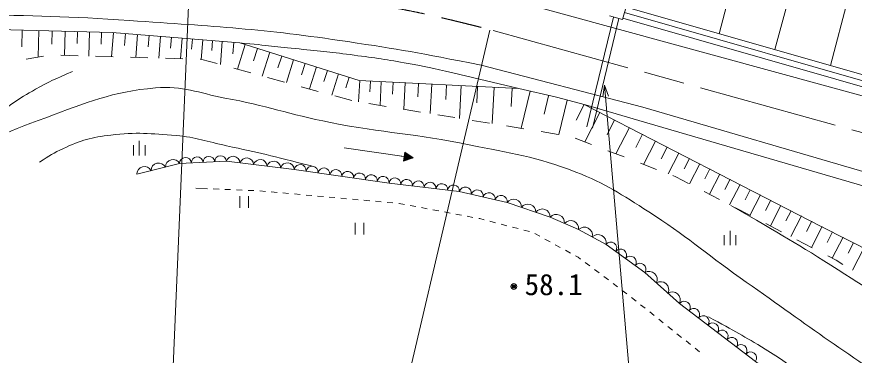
# Model space of a CAD drawing. Units: millimetres, scale not verified. Extents: x 40000 to 680000, y 20000 to 380000.
# Drawn here: x 293073 to 365081, y 260014 to 289171 of the extents above; entities that cross this region are included whole.
import ezdxf
from ezdxf.enums import TextEntityAlignment as Align

# ---------------------------------------------------------------- set-up
doc = ezdxf.new("R2010")
doc.units = ezdxf.units.MM
doc.header["$LTSCALE"] = 1000
doc.header["$PDMODE"] = 32
doc.header["$PDSIZE"] = 500
doc.linetypes.add('CHAIN', pattern=[18.5, 12, -1.5, 3.5, -1.5])
for name, color, linetype, lineweight in [('M-BGD', 7, 'Continuous', 13), ('M-BGD-OTRS1', 7, 'Continuous', 13), ('M-BMK', 2, 'CHAIN', 13), ('M-STR-HTXT', 7, 'Continuous', 13)]:
    doc.layers.add(name, color=color, linetype=linetype, lineweight=lineweight)
doc.styles.add('ＭＳ ゴシック', font='')
doc.styles.get('ＭＳ ゴシック').set_extended_font_data('MS Gothic')

msp = doc.modelspace()

# ---------------------------------------------------------------- linework, layer by layer
at = {"layer": 'M-BGD'}
for p, q in [((355279, 294771), (353468, 287710)), ((360174, 293405), (358267, 286334)), ((364893, 292089), (363053, 284961)), ((335996, 290503), (382003, 277888)), ((345162, 288921), (345530, 290236)), ((344028, 289238), (345162, 288921)), ((281360, 288347), (301286, 287808)), ((293545, 288017), (293507, 286592)), ((294970, 287978), (294909, 285701)), ((296109, 287948), (296078, 286809)), ((297248, 287917), (297192, 285845)), ((298284, 287889), (298256, 286853)), ((299320, 287861), (299264, 285784)), ((300358, 287833), (300330, 286795)), ((301396, 287799), (301229, 285727)), ((301286, 287808), (312251, 286923)), ((302432, 287715), (302348, 286679)), ((303468, 287632), (303309, 285666)), ((304451, 287552), (304371, 286570)), ((305434, 287473), (305283, 285608)), ((306366, 287398), (306291, 286465)), ((307298, 287323), (307156, 285553)), ((308183, 287251), (308112, 286367)), ((309068, 287180), (308932, 285501)), ((309907, 287112), (309840, 286273)), ((310747, 287045), (310586, 285059)), ((311740, 286964), (311659, 285971)), ((312712, 286778), (312042, 284657)), ((312251, 286923), (322511, 283684)), ((313772, 286443), (313437, 285383)), ((314832, 286108), (314187, 284066)), ((293888, 285525), (295366, 285780)), ((296857, 285855), (298357, 285811)), ((299856, 285767), (301355, 285723)), ((302855, 285679), (304354, 285635)), ((305854, 285591), (307353, 285548)), ((308852, 285504), (308986, 285500)), ((308986, 285500), (310303, 285137)), ((315853, 285786), (315531, 284765)), ((316874, 285464), (316254, 283497)), ((317858, 285153), (317547, 284170)), ((311749, 284738), (313195, 284340)), ((318841, 284843), (318243, 282948)), ((319789, 284544), (319490, 283597)), ((332994, 284988), (346911, 281395)), ((314641, 283941), (316087, 283543)), ((320736, 284245), (320160, 282420)), ((321648, 283957), (321360, 283044)), ((336234, 282982), (330575, 284349)), ((317533, 283144), (318980, 282745)), ((322563, 283682), (322468, 281829)), ((322511, 283684), (336234, 282982)), ((323489, 283634), (323442, 282708)), ((324416, 283587), (324310, 281530)), ((325444, 283534), (325392, 282505)), ((326473, 283481), (326356, 281198)), ((327615, 283423), (327557, 282281)), ((328757, 283365), (328627, 280829)), ((330025, 283300), (329960, 282032)), ((331293, 283235), (331148, 280420)), ((332700, 283163), (332628, 281755)), ((334108, 283091), (333948, 279965)), ((335670, 283011), (335590, 281448)), ((320426, 282347), (321872, 281948)), ((336234, 282982), (339473, 282243)), ((337206, 282747), (336437, 279561)), ((338799, 282362), (338414, 280769)), ((323348, 281686), (324828, 281445)), ((339473, 282243), (341960, 281596)), ((340391, 281977), (339681, 279035)), ((341862, 281621), (341170, 280275)), ((341857, 281623), (362235, 271108)), ((346573, 280243), (341960, 281596)), ((326309, 281205), (327789, 280965)), ((343208, 280928), (341904, 278394)), ((346911, 281395), (369591, 274740)), ((329270, 280725), (330751, 280484)), ((332231, 280244), (333712, 280004)), ((344475, 280277), (343824, 279009)), ((346573, 280243), (369254, 273588)), ((335193, 279763), (336673, 279523)), ((345743, 279625), (344582, 277367)), ((338154, 279283), (339634, 279042)), ((341089, 278706), (342490, 278169)), ((346872, 279044), (346291, 277915)), ((303104, 277221), (303104, 278096)), ((303604, 277221), (303604, 278471)), ((304104, 277221), (304104, 278096)), ((348000, 278464), (346966, 276454)), ((321235, 277866), (326383, 277131)), ((326438, 277517), (326328, 276745)), ((326398, 277234), (326964, 277153)), ((326402, 277260), (326916, 277186)), ((326405, 277285), (326869, 277219)), ((326409, 277311), (326821, 277252)), ((326413, 277337), (326773, 277285)), ((326416, 277363), (326725, 277319)), ((326420, 277388), (326677, 277352)), ((326424, 277414), (326629, 277385)), ((326427, 277440), (326582, 277418)), ((326431, 277466), (326534, 277451)), ((326435, 277491), (326486, 277484)), ((327155, 277021), (326438, 277517)), ((343890, 277632), (345291, 277096)), ((349005, 277947), (348488, 276942)), ((350010, 277430), (349090, 275640)), ((326126, 277168), (326383, 277131)), ((326328, 276745), (327155, 277021)), ((326332, 276771), (326383, 276763)), ((326335, 276796), (326438, 276782)), ((326339, 276822), (326493, 276800)), ((326343, 276848), (326549, 276819)), ((326346, 276874), (326604, 276837)), ((326350, 276899), (326659, 276855)), ((326354, 276925), (326714, 276874)), ((326357, 276951), (326769, 276892)), ((326361, 276977), (326824, 276910)), ((326365, 277002), (326880, 276929)), ((326368, 277028), (326935, 276947)), ((326372, 277054), (326990, 276966)), ((326376, 277080), (327045, 276984)), ((326379, 277105), (327100, 277002)), ((326383, 277131), (327155, 277021)), ((326387, 277157), (327108, 277054)), ((326390, 277183), (327060, 277087)), ((326394, 277208), (327012, 277120)), ((346692, 276559), (348092, 276022)), ((350905, 276969), (350445, 276075)), ((351800, 276509), (350910, 274780)), ((352665, 276064), (352220, 275200)), ((349493, 275485), (349740, 275391)), ((349740, 275391), (350835, 274819)), ((353529, 275620), (352635, 273880)), ((354399, 275172), (353952, 274303)), ((308464, 274397), (309464, 274357)), ((355269, 274725), (354369, 272976)), ((309963, 274337), (310463, 274317)), ((310962, 274297), (311462, 274277)), ((311962, 274257), (312461, 274237)), ((312243, 273719), (312243, 272719)), ((312961, 274217), (313460, 274197)), ((312993, 272719), (312993, 273719)), ((313960, 274175), (314458, 274130)), ((314956, 274085), (315454, 274039)), ((315952, 273994), (316450, 273949)), ((316948, 273904), (317446, 273859)), ((317944, 273814), (318442, 273769)), ((318939, 273724), (319437, 273679)), ((319935, 273634), (320433, 273589)), ((352165, 274125), (353495, 273431)), ((356143, 274275), (355693, 273400)), ((357018, 273825), (356113, 272066)), ((320931, 273544), (321429, 273499)), ((321927, 273454), (322425, 273409)), ((322923, 273363), (323421, 273318)), ((323919, 273273), (324417, 273228)), ((324915, 273183), (325413, 273138)), ((325911, 273093), (325965, 273088)), ((325965, 273088), (326403, 273005)), ((326894, 272913), (327386, 272820)), ((357898, 273373), (357445, 272493)), ((358778, 272920), (357867, 271150)), ((327877, 272727), (328368, 272634)), ((328860, 272541), (329351, 272448)), ((329842, 272356), (330333, 272263)), ((354825, 272737), (356155, 272044)), ((359663, 272465), (359207, 271580)), ((330825, 272170), (331316, 272077)), ((331807, 271984), (332299, 271891)), ((332790, 271798), (332889, 271780)), ((332889, 271780), (333275, 271679)), ((333759, 271552), (334243, 271425)), ((360547, 272010), (359632, 270230)), ((361438, 271552), (360980, 270662)), ((322165, 271429), (322165, 270429)), ((322915, 270429), (322915, 271429)), ((334726, 271299), (335210, 271172)), ((335694, 271045), (336177, 270919)), ((336661, 270792), (337145, 270665)), ((357485, 271350), (358815, 270656)), ((362328, 271094), (361407, 269304)), ((362235, 271108), (370497, 266892)), ((337613, 270501), (338052, 270260)), ((353901, 269490), (353901, 270365)), ((354401, 269490), (354401, 270740)), ((354901, 269490), (354901, 270365)), ((363223, 270634), (362762, 269738)), ((364118, 270173), (363192, 268372)), ((338490, 270020), (338928, 269779)), ((339366, 269538), (339805, 269297)), ((360145, 269962), (361474, 269268)), ((365019, 269710), (364555, 268810)), ((340243, 269057), (340681, 268816)), ((365919, 269247), (364933, 267330)), ((341119, 268575), (341340, 268454)), ((341340, 268454), (341539, 268305)), ((341939, 268005), (342339, 267705)), ((362804, 268574), (363533, 268194)), ((363533, 268194), (364110, 267838)), ((342739, 267405), (343139, 267105)), ((343539, 266805), (343939, 266505)), ((344339, 266205), (344739, 265905)), ((345139, 265605), (345539, 265305)), ((345933, 264998), (346323, 264685)), ((346713, 264372), (347103, 264060)), ((347493, 263747), (347884, 263434)), ((348274, 263121), (348664, 262809)), ((349054, 262496), (349444, 262183)), ((349834, 261871), (350225, 261558)), ((350615, 261245), (351005, 260933)), ((351395, 260620), (351785, 260307))]:
    msp.add_line(p, q, dxfattribs=at)
for points in [[(345330, 289523), (369731, 282526), (372632, 281754), (375246, 281124), (378275, 280349), (380904, 279722), (384369, 279008), (387236, 278406), (390027, 278021), (392341, 277725), (395449, 277412), (398105, 277267), (401210, 277067), (404752, 276923), (409528, 276995), (412397, 277128), (415626, 277369), (419040, 277763), (422130, 278186)], [(345465, 290005), (369865, 283008), (372755, 282238), (375367, 281609), (378395, 280834), (381013, 280210), (384471, 279498), (387322, 278899), (390093, 278516), (392398, 278222), (395488, 277911), (398135, 277766), (401236, 277567), (404758, 277423), (409512, 277495), (412366, 277627), (415579, 277867), (418977, 278259), (422024, 278676)], [(345195, 289042), (369598, 282044), (372509, 281269), (375126, 280639), (378155, 279863), (380796, 279233), (384267, 278519), (387151, 277913), (389961, 277525), (392284, 277228), (395410, 276913), (398076, 276768), (401183, 276568), (404745, 276423), (409543, 276495), (412427, 276629), (415674, 276871), (419102, 277267), (422237, 277696)], [(368797, 250157), (350063, 264481), (347082, 267134), (343738, 269569), (341376, 270841), (338941, 271895), (335233, 273168), (331126, 274113), (325084, 274848), (316939, 276019), (311099, 276721), (307077, 276528), (303394, 275607)]]:
    msp.add_lwpolyline(points, dxfattribs=at)
for radius in [150, 120, 90, 60, 30, 20]:
    msp.add_circle((335812, 265936), radius, dxfattribs=at)
for centre, radius, start, end in [((305272, 275921), 650, 27.4045, 180.66799), ((306499, 276228), 650, 27.4045, 180.66799), ((307580, 276548), 503, 3.14522, 182.37299), ((308585, 276597), 503, 3.14522, 182.37299), ((309591, 276645), 503, 3.14522, 182.37299), ((310596, 276694), 503, 3.14522, 182.37299), ((311672, 276556), 596, 2.40453, 163.87243), ((312840, 276415), 596, 2.40453, 163.87243), ((314007, 276275), 596, 2.40453, 163.87243), ((315175, 276134), 596, 2.40453, 163.87243), ((316343, 275994), 596, 2.40453, 163.87243), ((304044, 275614), 650, 27.4045, 180.66799), ((317446, 275931), 514, 353.43842, 170.19799), ((318464, 275785), 514, 353.43842, 170.19799), ((319482, 275638), 514, 353.43842, 170.19799), ((320500, 275492), 514, 353.43842, 170.19799), ((321519, 275346), 514, 353.43842, 170.19799), ((322537, 275199), 514, 353.43842, 170.19799), ((323555, 275053), 514, 353.43842, 170.19799), ((324573, 274906), 514, 353.43842, 170.19799), ((325587, 274779), 507, 353.88079, 172.24643), ((326594, 274657), 507, 353.88079, 172.24643), ((327601, 274534), 507, 353.88079, 172.24643), ((328608, 274412), 507, 353.88079, 172.24643), ((329615, 274289), 507, 353.88079, 172.24643), ((330622, 274167), 507, 353.88079, 172.24643), ((331633, 273968), 528, 350.03406, 164.05078), ((332660, 273731), 528, 350.03406, 164.05078), ((333687, 273495), 528, 350.03406, 164.05078), ((334714, 273259), 528, 350.03406, 164.05078), ((335794, 272788), 677, 356.20069, 145.9213), ((337030, 272364), 677, 356.20069, 145.9213), ((338265, 271940), 677, 356.20069, 145.9213), ((339474, 271457), 690, 352.58443, 140.6062), ((340692, 270930), 690, 352.58443, 140.6062), ((341872, 270347), 700, 348.30056, 135.09793), ((343053, 269711), 700, 348.30056, 135.09793), ((344146, 269251), 517, 325.86026, 142.01096), ((344982, 268642), 517, 325.86026, 142.01096), ((345818, 268033), 517, 325.86026, 142.01096), ((346654, 267424), 517, 325.86026, 142.01096), ((347451, 266548), 692, 334.45077, 122.19547), ((348445, 265664), 692, 334.45077, 122.19547), ((349438, 264779), 692, 334.45077, 122.19547), ((350462, 264159), 513, 324.03092, 141.16662), ((351277, 263536), 513, 324.03092, 141.16662), ((352091, 262914), 513, 324.03092, 141.16662), ((352906, 262291), 513, 324.03092, 141.16662), ((353720, 261668), 513, 324.03092, 141.16662), ((354535, 261045), 513, 324.03092, 141.16662), ((355349, 260423), 513, 324.03092, 141.16662), ((356164, 259800), 513, 324.03092, 141.16662)]:
    msp.add_arc(centre, radius, start, end, dxfattribs=at)
for points, knots in [([(283147, 289356), (286079, 289376), (286850, 289362), (289223, 289334), (294522, 289272), (297494, 289205), (302780, 288844), (310122, 288342), (314256, 288126), (321533, 287026), (326029, 286347), (327570, 286096), (332994, 284988)], [0, 0, 0, 0, 1, 1, 1, 2, 2, 2, 3, 3, 3, 4, 4, 4, 4]), ([(312251, 286923), (314734, 286674), (315365, 286611), (317359, 286394), (319203, 286194), (320240, 286109), (322080, 285861), (323895, 285617), (324914, 285483), (326716, 285151), (328230, 284871), (328731, 284764), (330575, 284349)], [0, 0, 0, 0, 1, 1, 1, 2, 2, 2, 3, 3, 3, 4, 4, 4, 4]), ([(274684, 270827), (278741, 272958), (279862, 273544), (283080, 275461), (286207, 277324), (287873, 278505), (290931, 280477), (292405, 281428), (293155, 282088), (294693, 282930), (295896, 283590), (296345, 283803), (297855, 284457)], [0, 0, 0, 0, 1, 1, 1, 2, 2, 2, 3, 3, 3, 4, 4, 4, 4]), ([(279536, 270718), (282663, 273451), (283730, 274351), (286733, 276224), (289981, 278251), (291965, 279175), (295565, 280477), (299161, 281778), (301203, 282718), (305012, 283043), (307357, 283244), (308660, 282603), (310973, 282171), (314546, 281504), (316471, 280769), (320036, 280063), (324673, 279144), (327357, 279106), (331985, 278143), (335600, 277390), (337707, 277147), (341144, 275798), (343744, 274778), (345060, 273865), (347414, 272363), (350603, 270329), (352176, 268877), (355265, 266693), (360928, 262690), (364054, 260376), (369858, 256580), (373540, 254172), (375510, 252623), (379472, 250710), (380806, 250066), (381619, 249810), (383070, 249510), (384508, 249214), (385107, 249205), (386814, 249183)], [0, 0, 0, 0, 1, 1, 1, 2, 2, 2, 3, 3, 3, 4, 4, 4, 5, 5, 5, 6, 6, 6, 7, 7, 7, 8, 8, 8, 9, 9, 9, 10, 10, 10, 11, 11, 11, 12, 12, 12, 13, 13, 13, 13]), ([(295022, 276633), (295910, 277242), (296245, 277417), (297081, 277820), (298579, 278541), (299526, 278780), (301176, 278983), (303346, 279250), (304595, 279114), (306774, 278935), (308496, 278793), (309421, 278422), (311111, 278062), (313984, 277451), (314909, 277201), (318427, 276323)], [0, 0, 0, 0, 1, 1, 1, 2, 2, 2, 3, 3, 3, 4, 4, 4, 5, 5, 5, 5]), ([(354478, 272919), (358949, 270324), (360162, 269634), (363705, 267367), (366797, 265390), (368507, 264246), (371508, 262133), (373979, 260393), (375096, 259014), (377735, 257541), (380625, 255929), (382367, 255176), (385550, 254270), (388770, 253354), (390708, 253188), (394055, 253216), (398682, 253255), (401285, 253646), (405831, 254506), (408604, 255031), (410099, 255595), (412798, 256422), (414575, 256967), (415562, 257312), (417280, 258021), (418579, 258558), (419246, 258994), (420479, 259669), (421202, 260065), (421638, 260255), (422275, 260779), (422434, 260909), (422503, 261008), (422613, 261181), (422720, 261350), (422755, 261459), (422821, 261648), (423000, 262161), (422918, 262435), (422862, 263037)], [0, 0, 0, 0, 1, 1, 1, 2, 2, 2, 3, 3, 3, 4, 4, 4, 5, 5, 5, 6, 6, 6, 7, 7, 7, 8, 8, 8, 9, 9, 9, 10, 10, 10, 11, 11, 11, 12, 12, 12, 13, 13, 13, 13]), ([(352537, 263329), (354898, 262058), (355553, 261682), (357432, 260534), (359974, 258980), (361219, 257832), (363742, 256245), (365842, 254924), (367048, 254228), (369230, 253046), (370989, 252094), (372029, 251667), (373810, 250757), (375823, 249728), (376460, 249386), (378935, 248067)], [0, 0, 0, 0, 1, 1, 1, 2, 2, 2, 3, 3, 3, 4, 4, 4, 5, 5, 5, 5])]:
    msp.add_open_spline(points, degree=3, knots=knots, dxfattribs=at)
msp.add_point((335812, 265936), dxfattribs=at)
at = {"layer": 'M-BGD-OTRS1'}
for p, q in [((344369, 289142), (342076, 279682)), ((344851, 289008), (342562, 279564))]:
    msp.add_line(p, q, dxfattribs=at)
at = {"layer": 'M-BMK'}
msp.add_line((334041, 287987), (381311, 274892), dxfattribs=at)
msp.add_open_spline([(297816, 292293), (300910, 292231), (301744, 292179), (304259, 292063), (311203, 291741), (315134, 291689), (321992, 290550), (326738, 289761), (328440, 289413), (334041, 287987)], degree=3, knots=[0, 0, 0, 0, 1, 1, 1, 2, 2, 2, 3, 3, 3, 3], dxfattribs=at)
at = {"layer": 'M-STR-HTXT'}
for p, q in [((307909, 291858), (305892, 244654)), ((333749, 288024), (323028, 242150)), ((343615, 283290), (343452, 282273)), ((343615, 283290), (346592, 248618)), ((343615, 283290), (343950, 282315))]:
    msp.add_line(p, q, dxfattribs=at)

# ---------------------------------------------------------------- texts
at = {"layer": 'M-BGD', "style": 'ＭＳ ゴシック'}
msp.add_text('58.1', height=1833, dxfattribs=at).set_placement((339235, 264642), align=Align.BOTTOM_CENTER)

doc.saveas('drawing.dxf')
